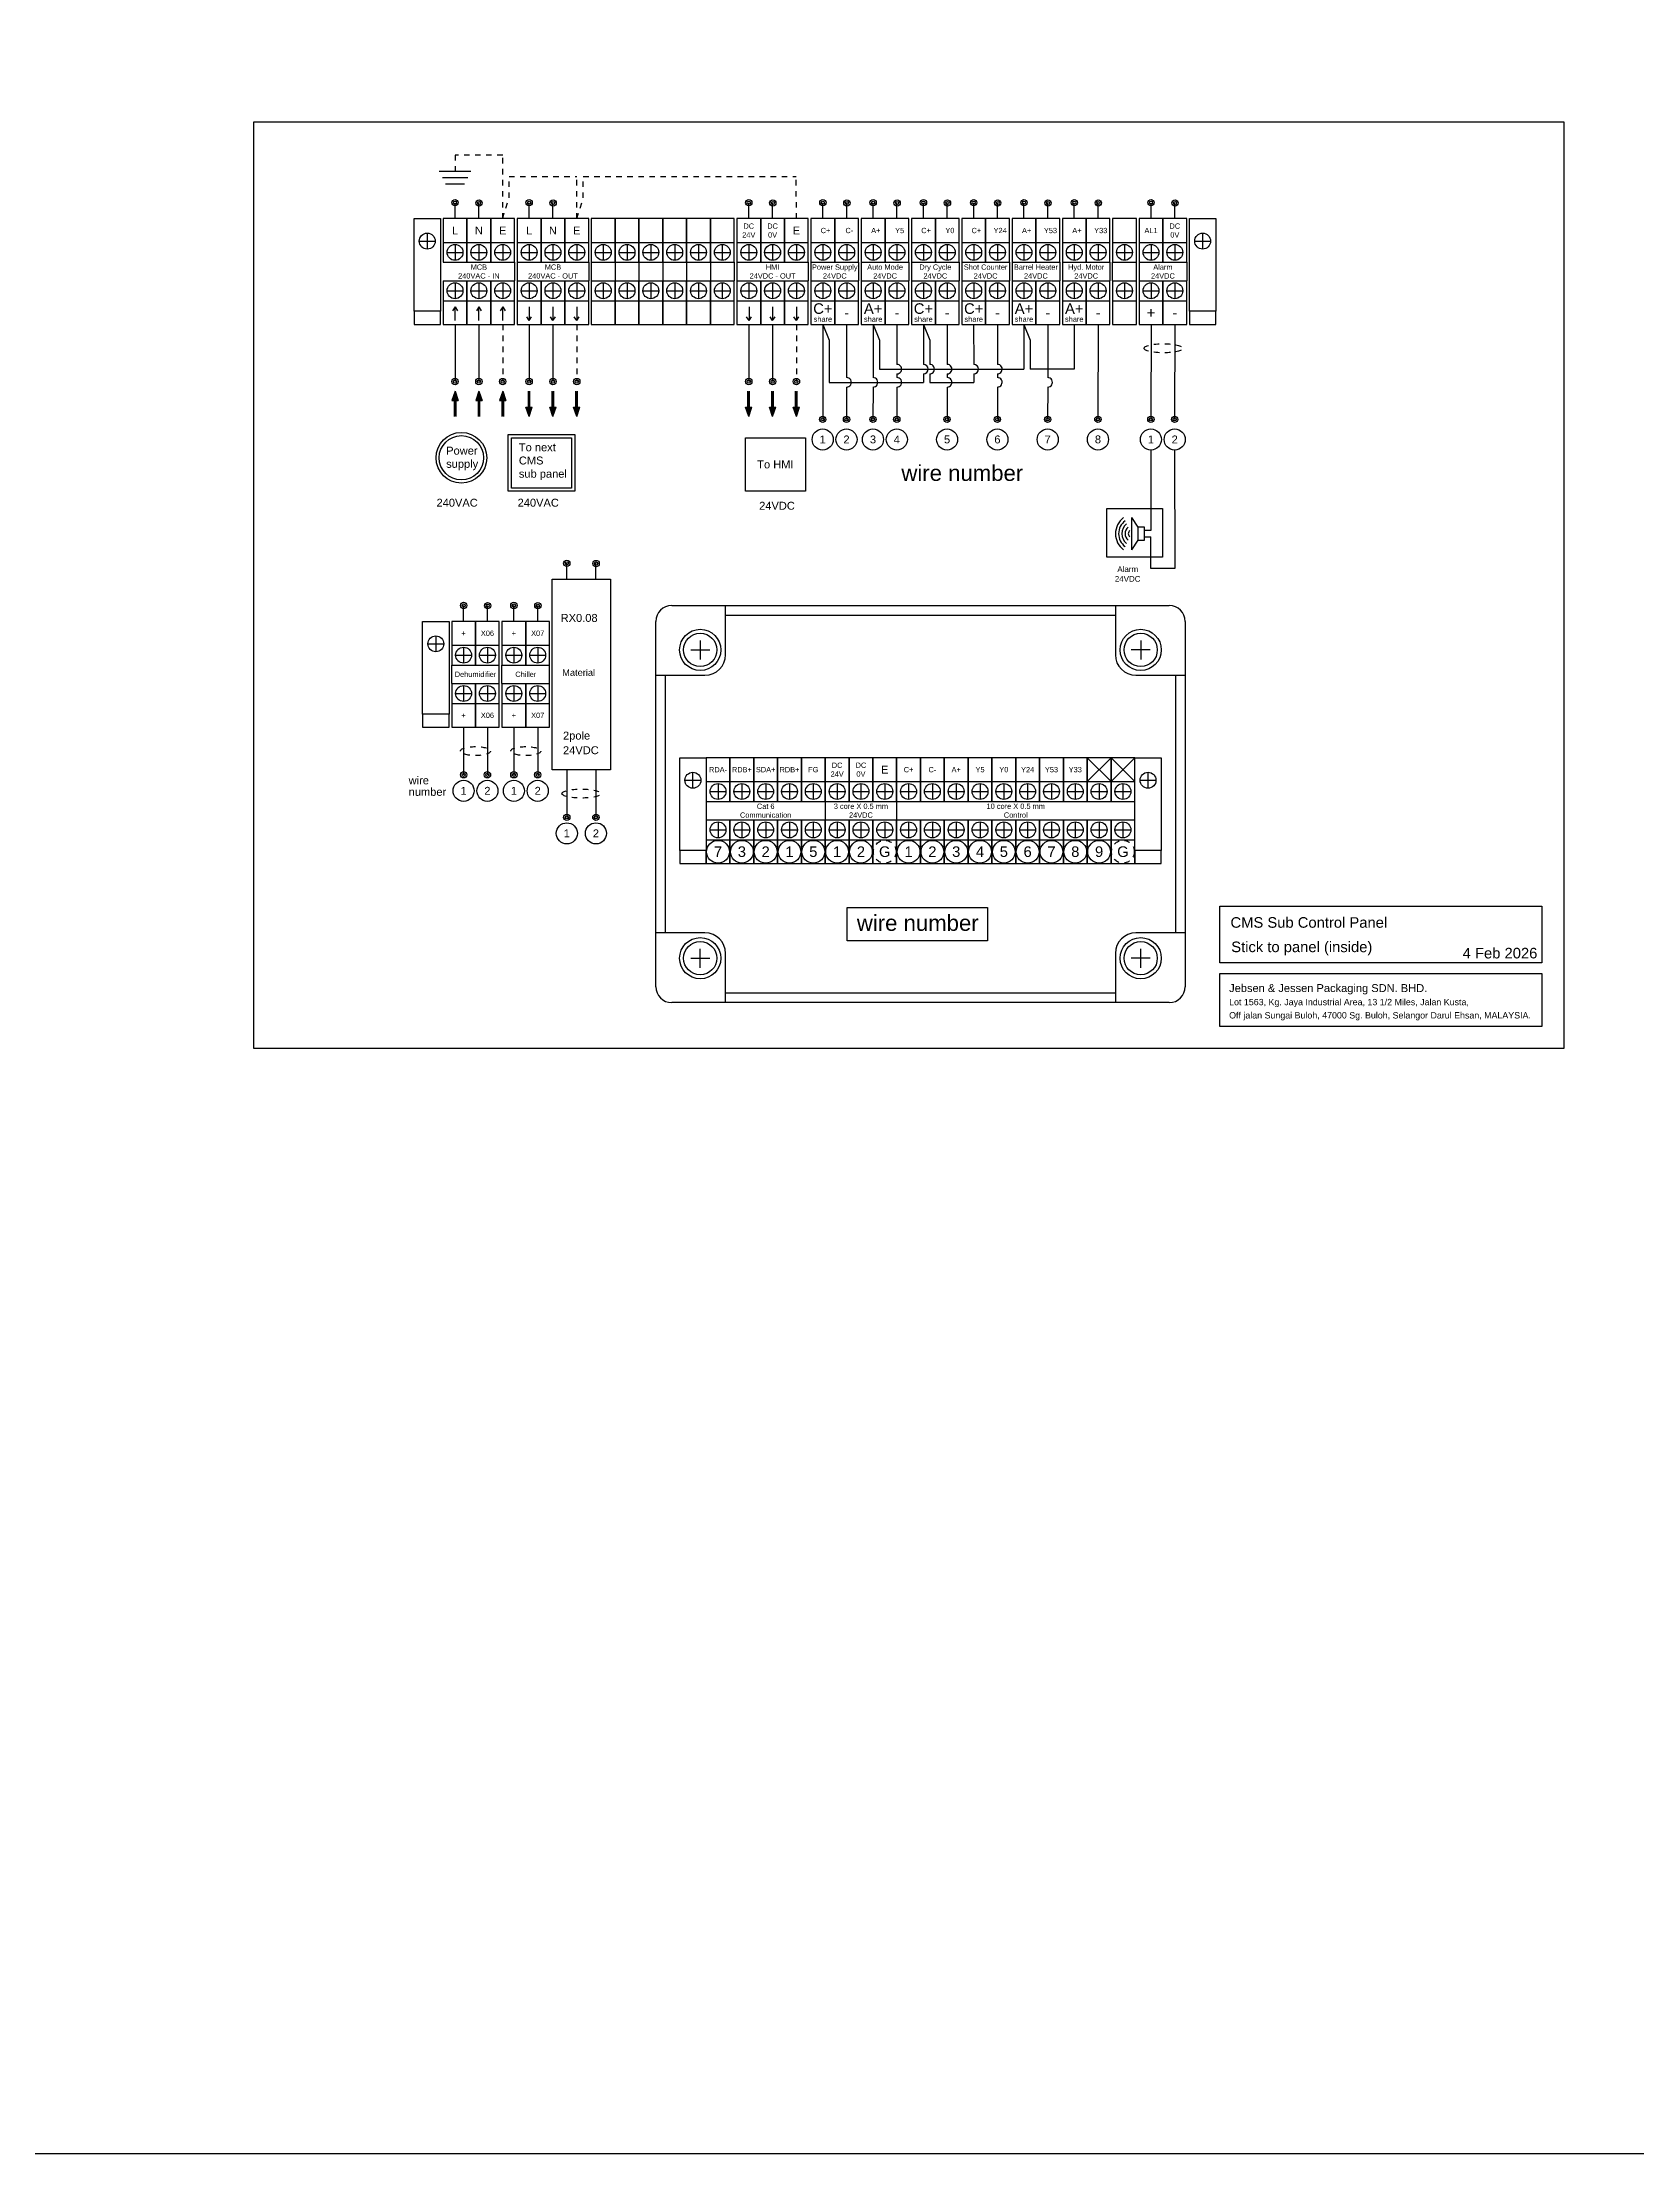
# Model space of a CAD drawing. Header units: millimetres. Extents: x -274 to 1996, y -129 to 878.
# Drawn here: x 804.1 to 1165.6, y -128.8 to 349.8 of the extents above; entities that cross this region are included whole.
import ezdxf
from ezdxf.enums import TextEntityAlignment as Align

# ---------------------------------------------------------------- set-up
doc = ezdxf.new("R2010")
doc.units = ezdxf.units.MM
doc.linetypes.add('JIS_02_1.2', pattern=[2.5, 1.25, -1.25])
for name, color, linetype in [('Wire-AC', 1, 'Continuous'), ('Wire-DC', 5, 'Continuous'), ('Wire-Ground', 3, 'JIS_02_1.2')]:
    doc.layers.add(name, color=color, linetype=linetype)
doc.styles.get("Standard").update_dxf_attribs({"font": 'arial.ttf'})

# ---------------------------------------------------------------- blocks, each defined once
blk = doc.blocks.new('Alarm')
for p, q in [((0.1, 0), (0, 0)), ((0.2, 0.05), (0.1, 0.05)), ((0.1, 0.05), (0.1, -0.15)), ((0.2, 0.05), (0.3, 0.2)), ((0.2, -0.15), (0.2, 0.05)), ((0.3, -0.3), (0.3, 0.2)), ((0, -0.1), (0.1, -0.1)), ((0.1, -0.15), (0.2, -0.15)), ((0.3, -0.3), (0.2, -0.15))]:
    blk.add_line(p, q)
for centre, radius in [((0.275, -0.05), 0.125), ((0.263, -0.05), 0.188), ((0.25, -0.05), 0.25), ((0.237, -0.05), 0.312), ((0.288, -0.05), 0.0625)]:
    blk.add_arc(centre, radius, 306.8699, 53.1301)
blk = doc.blocks.new('Terminal Block')
at = {"transparency": 33554687}
for p, q in [((9, 0), (0, 0)), ((0, 0), (0, -16.5)), ((9, -16.5), (9, 0)), ((0, -23.5), (0, -40)), ((9, -40), (9, -23.5)), ((0, -40), (9, -40))]:
    blk.add_line(p, q, dxfattribs=at)
for p, q in [((0, -9), (9, -9)), ((1.5, -12.75), (7.5, -12.75)), ((4.5, -9.75), (4.5, -15.75)), ((0, -16.5), (9, -16.5)), ((0, -23.5), (9, -23.5)), ((0, -31), (9, -31)), ((1.5, -27.25), (7.5, -27.25)), ((4.5, -24.25), (4.5, -30.25))]:
    blk.add_line(p, q)
for centre in [(4.5, -12.75), (4.5, -27.25)]:
    blk.add_circle(centre, 3)
blk = doc.blocks.new('Input Signal')
at = {"layer": 'Wire-AC', "transparency": 33554687}
for tag, p in [('B+', (80.51, -4.5)), ('B-', (89.5, -4.5)), ('H+', (99.51, -4.5)), ('H-', (108.5, -4.5))]:
    blk.add_attdef(tag, text='', height=2, dxfattribs=at).set_placement(p, align=Align.MIDDLE_CENTER)
at = {"layer": 'Wire-DC', "transparency": 33554687}
for tag, p in [('P+', (4.5, -4.5)), ('P-', (13.5, -4.5)), ('A+', (23.51, -4.5)), ('A-', (32.5, -4.5)), ('D+', (42.51, -4.5)), ('D-', (51.5, -4.5)), ('S+', (61.51, -4.5)), ('S-', (70.5, -4.5))]:
    blk.add_attdef(tag, text='', height=2, dxfattribs=at).set_placement(p, align=Align.MIDDLE_CENTER)

msp = doc.modelspace()

# ---------------------------------------------------------------- hatches: boundary and pattern name
h = msp.add_hatch(color=1)
h.dxf.hatch_style = 1
h.paths.add_polyline_path([(897.85, 264.95), (897.85, 268.54), (898.39, 268.54), (897.67, 270.7), (896.95, 268.54), (897.49, 268.54), (897.49, 264.95), (897.85, 264.95)], is_closed=False)
h = msp.add_hatch(color=1)
h.dxf.hatch_style = 1
h.paths.add_polyline_path([(903.25, 264.95), (903.25, 268.54), (903.79, 268.54), (903.07, 270.7), (902.35, 268.54), (902.89, 268.54), (902.89, 264.95), (903.25, 264.95)], is_closed=False)
h = msp.add_hatch(color=3)
h.dxf.hatch_style = 1
h.paths.add_polyline_path([(908.65, 264.95), (908.65, 268.54), (909.19, 268.54), (908.47, 270.7), (907.75, 268.54), (908.29, 268.54), (908.29, 264.95), (908.65, 264.95)], is_closed=False)
h = msp.add_hatch(color=1)
h.dxf.hatch_style = 1
h.paths.add_polyline_path([(914.65, 270.66), (914.65, 267.06), (915.19, 267.06), (914.47, 264.91), (913.75, 267.06), (914.29, 267.06), (914.29, 270.66), (914.65, 270.66)], is_closed=False)
h = msp.add_hatch(color=1)
h.dxf.hatch_style = 1
h.paths.add_polyline_path([(920.05, 270.66), (920.05, 267.06), (920.59, 267.06), (919.87, 264.91), (919.15, 267.06), (919.69, 267.06), (919.69, 270.66), (920.05, 270.66)], is_closed=False)
h = msp.add_hatch(color=3)
h.dxf.hatch_style = 1
h.paths.add_polyline_path([(925.45, 270.66), (925.45, 267.06), (925.99, 267.06), (925.27, 264.91), (924.55, 267.06), (925.09, 267.06), (925.09, 270.66), (925.45, 270.66)], is_closed=False)
h = msp.add_hatch(color=5)
h.dxf.hatch_style = 1
h.paths.add_polyline_path([(964.45, 270.66), (964.45, 267.06), (964.99, 267.06), (964.27, 264.91), (963.55, 267.06), (964.09, 267.06), (964.09, 270.66), (964.45, 270.66)], is_closed=False)
h = msp.add_hatch(color=5)
h.dxf.hatch_style = 1
h.paths.add_polyline_path([(969.85, 270.66), (969.85, 267.06), (970.39, 267.06), (969.67, 264.91), (968.95, 267.06), (969.49, 267.06), (969.49, 270.66), (969.85, 270.66)], is_closed=False)
h = msp.add_hatch(color=3)
h.dxf.hatch_style = 1
h.paths.add_polyline_path([(975.25, 270.66), (975.25, 267.06), (975.79, 267.06), (975.07, 264.91), (974.35, 267.06), (974.89, 267.06), (974.89, 270.66), (975.25, 270.66)], is_closed=False)

# ---------------------------------------------------------------- linework, layer by layer
at = {"color": 3}
for p, q in [((894.09, 320.57), (901.28, 320.57)), ((894.81, 319.14), (900.56, 319.14)), ((895.53, 317.7), (899.84, 317.7)), ((908.47, 270.7), (907.75, 268.54)), ((907.75, 268.54), (908.29, 268.54)), ((908.29, 268.54), (908.29, 264.95)), ((908.47, 270.7), (909.19, 268.54)), ((908.65, 268.54), (908.65, 264.95)), ((908.65, 268.54), (909.19, 268.54)), ((925.09, 267.06), (925.09, 270.66)), ((925.45, 267.06), (925.45, 270.66)), ((974.89, 267.06), (974.89, 270.66)), ((975.25, 267.06), (975.25, 270.66)), ((924.55, 267.06), (925.09, 267.06)), ((925.27, 264.91), (924.55, 267.06)), ((925.27, 264.91), (925.99, 267.06)), ((925.45, 267.06), (925.99, 267.06)), ((974.35, 267.06), (974.89, 267.06)), ((975.07, 264.91), (974.35, 267.06)), ((975.07, 264.91), (975.79, 267.06)), ((975.25, 267.06), (975.79, 267.06))]:
    msp.add_line(p, q, dxfattribs=at)
at = {"color": 5}
for p, q in [((964.27, 309.79), (964.27, 313.39)), ((969.67, 309.79), (969.67, 313.39)), ((1055.47, 309.79), (1055.47, 313.39)), ((1060.87, 309.79), (1060.87, 313.39)), ((964.27, 285.79), (964.27, 272.86)), ((969.67, 285.79), (969.67, 272.86)), ((1055.47, 285.79), (1055.43, 264.29)), ((1060.87, 285.79), (1060.83, 264.29)), ((964.09, 267.06), (964.09, 270.66)), ((964.45, 267.06), (964.45, 270.66)), ((969.49, 267.06), (969.49, 270.66)), ((969.85, 267.06), (969.85, 270.66)), ((963.55, 267.06), (964.09, 267.06)), ((964.27, 264.91), (963.55, 267.06)), ((964.27, 264.91), (964.99, 267.06)), ((964.45, 267.06), (964.99, 267.06)), ((968.95, 267.06), (969.49, 267.06)), ((969.67, 264.91), (968.95, 267.06)), ((969.67, 264.91), (970.39, 267.06)), ((969.85, 267.06), (970.39, 267.06)), ((1060.83, 257.34), (1060.84, 230.46)), ((1060.84, 230.46), (1055.43, 230.46))]:
    msp.add_line(p, q, dxfattribs=at)
for p, q in [((891.37, 306.49), (891.37, 302.89)), ((889.57, 304.69), (893.17, 304.69)), ((899.61, 218.51), (899.61, 222.11)), ((905.01, 218.51), (905.01, 222.11)), ((911.01, 218.51), (911.01, 222.11)), ((916.41, 218.51), (916.41, 222.11)), ((946.79, 222.11), (1059.6, 222.11)), ((959.01, 210.96), (959.01, 222.11)), ((1047.38, 222.11), (1047.38, 210.96)), ((943.2, 135.7), (943.2, 218.51)), ((959.01, 219.95), (1047.38, 219.95)), ((1063.2, 218.51), (1063.2, 135.7)), ((891.51, 213.41), (895.11, 213.41)), ((893.31, 215.21), (893.31, 211.61)), ((951.1, 212.04), (955.41, 212.04)), ((953.26, 214.2), (953.26, 209.89)), ((1055.29, 212.04), (1050.98, 212.04)), ((1053.13, 214.2), (1053.13, 209.89)), ((943.2, 206.29), (954.34, 206.29)), ((945.35, 147.92), (945.35, 206.29)), ((1052.06, 206.29), (1063.2, 206.29)), ((1061.04, 206.29), (1061.04, 147.92)), ((899.61, 194.51), (899.61, 183.73)), ((905.01, 194.51), (905.01, 183.73)), ((911.01, 194.51), (911.01, 183.73)), ((916.41, 194.51), (916.41, 183.73)), ((949.8, 182.5), (953.4, 182.5)), ((1053, 182.5), (1056.6, 182.5)), ((954.34, 147.92), (943.2, 147.92)), ((953.26, 140.01), (953.26, 144.33)), ((1063.2, 147.92), (1052.06, 147.92)), ((1053.13, 140.01), (1053.13, 144.33)), ((951.1, 142.17), (955.41, 142.17)), ((959.01, 132.11), (959.01, 143.25)), ((1047.38, 143.25), (1047.38, 132.11)), ((1055.29, 142.17), (1050.98, 142.17)), ((1047.38, 134.26), (959.01, 134.26)), ((1059.6, 132.11), (946.79, 132.11)), ((1059.6, 132.11), (946.79, 132.11))]:
    msp.add_line(p, q)
at = {"lineweight": -3}
for p, q in [((1067.17, 306.49), (1067.17, 302.89)), ((1065.37, 304.69), (1068.97, 304.69))]:
    msp.add_line(p, q, dxfattribs=at)
at = {"transparency": 33554687}
for p, q in [((911.17, 299.89), (911.17, 295.69)), ((911.77, 299.89), (911.77, 295.69)), ((927.97, 299.89), (927.97, 295.69)), ((928.57, 299.89), (928.57, 295.69)), ((933.97, 299.89), (933.97, 295.69)), ((939.37, 299.89), (939.37, 295.69)), ((944.77, 299.89), (944.77, 295.69)), ((950.17, 299.89), (950.17, 295.69)), ((955.57, 299.89), (955.57, 295.69)), ((960.97, 299.89), (960.97, 295.69)), ((961.57, 299.89), (961.57, 295.69)), ((977.77, 299.89), (977.77, 295.69)), ((978.37, 299.89), (978.37, 295.69)), ((989.17, 299.89), (989.17, 295.69)), ((989.77, 299.89), (989.77, 295.69)), ((1000.57, 299.89), (1000.57, 295.69)), ((1001.17, 299.89), (1001.17, 295.69)), ((1011.97, 299.89), (1011.97, 295.69)), ((1012.57, 299.89), (1012.57, 295.69)), ((1023.37, 299.89), (1023.37, 295.69)), ((1023.97, 299.89), (1023.97, 295.69)), ((1034.77, 299.89), (1034.77, 295.69)), ((1035.37, 299.89), (1035.37, 295.69)), ((1046.17, 299.89), (1046.17, 295.69)), ((1046.77, 295.69), (1046.77, 299.89)), ((1052.17, 295.69), (1052.17, 299.89)), ((1052.77, 299.89), (1052.77, 295.69)), ((1063.57, 299.89), (1063.57, 295.69)), ((896.91, 204.41), (896.91, 208.61)), ((907.71, 204.41), (907.71, 208.61)), ((908.31, 204.41), (908.31, 208.61)), ((919.11, 204.41), (919.11, 208.61)), ((1046.4, 187.6), (1041, 182.2)), ((1046.4, 182.2), (1041, 187.6)), ((1051.8, 187.6), (1046.4, 182.2)), ((1051.8, 182.2), (1046.4, 187.6)), ((951.6, 180.7), (951.6, 184.3)), ((1054.8, 180.7), (1054.8, 184.3)), ((981.6, 177.7), (981.6, 173.5)), ((997.8, 177.7), (997.8, 173.5))]:
    msp.add_line(p, q, dxfattribs=at)
at = {"color": 1, "lineweight": -3}
for p, q in [((897.67, 289.78), (897.11, 288.88)), ((897.67, 286.66), (897.67, 289.78)), ((897.67, 289.78), (898.23, 288.88)), ((903.07, 289.78), (902.51, 288.88)), ((903.07, 286.66), (903.07, 289.78)), ((903.07, 289.78), (903.63, 288.88)), ((914.47, 286.66), (913.91, 287.56)), ((914.47, 289.78), (914.47, 286.66)), ((914.47, 286.66), (915.03, 287.56)), ((919.87, 286.66), (919.31, 287.56)), ((919.87, 289.78), (919.87, 286.66)), ((919.87, 286.66), (920.43, 287.56))]:
    msp.add_line(p, q, dxfattribs=at)
at = {"color": 3, "lineweight": -3}
for p, q in [((908.47, 289.78), (907.91, 288.88)), ((908.47, 286.66), (908.47, 289.78)), ((908.47, 289.78), (909.03, 288.88)), ((925.27, 286.66), (924.71, 287.56)), ((925.27, 289.78), (925.27, 286.66)), ((925.27, 286.66), (925.83, 287.56)), ((975.07, 286.66), (974.51, 287.56)), ((975.07, 289.78), (975.07, 286.66)), ((975.07, 286.66), (975.63, 287.56))]:
    msp.add_line(p, q, dxfattribs=at)
at = {"color": 5, "lineweight": -3}
for p, q in [((964.32, 286.66), (963.76, 287.56)), ((964.32, 289.78), (964.32, 286.66)), ((964.32, 286.66), (964.88, 287.56)), ((969.67, 286.66), (969.11, 287.56)), ((969.67, 289.78), (969.67, 286.66)), ((969.67, 286.66), (970.23, 287.56))]:
    msp.add_line(p, q, dxfattribs=at)
at = {"color": 1}
for p, q in [((897.67, 270.7), (896.95, 268.54)), ((896.95, 268.54), (897.49, 268.54)), ((897.49, 268.54), (897.49, 264.95)), ((897.67, 270.7), (898.39, 268.54)), ((897.85, 268.54), (897.85, 264.95)), ((897.85, 268.54), (898.39, 268.54)), ((903.07, 270.7), (902.35, 268.54)), ((902.35, 268.54), (902.89, 268.54)), ((902.89, 268.54), (902.89, 264.95)), ((903.07, 270.7), (903.79, 268.54)), ((903.25, 268.54), (903.25, 264.95)), ((903.25, 268.54), (903.79, 268.54)), ((914.29, 267.06), (914.29, 270.66)), ((914.65, 267.06), (914.65, 270.66)), ((919.69, 267.06), (919.69, 270.66)), ((920.05, 267.06), (920.05, 270.66)), ((913.75, 267.06), (914.29, 267.06)), ((914.47, 264.91), (913.75, 267.06)), ((914.47, 264.91), (915.19, 267.06)), ((914.65, 267.06), (915.19, 267.06)), ((919.15, 267.06), (919.69, 267.06)), ((919.87, 264.91), (919.15, 267.06)), ((919.87, 264.91), (920.59, 267.06)), ((920.05, 267.06), (920.59, 267.06))]:
    msp.add_line(p, q, dxfattribs=at)
for points in [[(-274.07, 877.64), (1527.61, 877.64), (1545.62, -128.79), (-256.06, -128.79)], [(852.07, 331.72), (1149.07, 331.72), (1149.07, 121.71), (852.07, 121.71)], [(888.37, 309.79), (894.37, 309.79), (894.37, 288.79), (888.37, 288.79)], [(888.37, 285.79), (894.37, 285.79), (894.37, 288.79), (888.37, 288.79)], [(890.31, 218.51), (896.31, 218.51), (896.31, 197.51), (890.31, 197.51)], [(890.31, 194.51), (896.31, 194.51), (896.31, 197.51), (890.31, 197.51)], [(948.6, 187.6), (954.6, 187.6), (954.6, 166.6), (948.6, 166.6)], [(1051.8, 187.6), (1057.8, 187.6), (1057.8, 166.6), (1051.8, 166.6)], [(948.6, 163.6), (954.6, 163.6), (954.6, 166.6), (948.6, 166.6)], [(1051.8, 163.6), (1057.8, 163.6), (1057.8, 166.6), (1051.8, 166.6)], [(986.59, 153.69), (1018.43, 153.69), (1018.43, 146.08), (986.59, 146.08)], [(1144.07, 141.09), (1071.09, 141.09), (1071.09, 153.98), (1144.07, 153.98)], [(1071.09, 138.69), (1144.07, 138.69), (1144.07, 126.71), (1071.09, 126.71)]]:
    msp.add_lwpolyline(points, close=True)
at = {"lineweight": -3}
for points in [[(1064.17, 309.79), (1070.17, 309.79), (1070.17, 288.79), (1064.17, 288.79)], [(1064.17, 285.79), (1070.17, 285.79), (1070.17, 288.79), (1064.17, 288.79)], [(919.71, 228.07), (932.91, 228.07), (932.91, 184.87), (919.71, 184.87)]]:
    msp.add_lwpolyline(points, close=True, dxfattribs=at)
at = {"color": 1}
for points in [[(909.75, 260.86), (924.81, 260.86), (924.81, 247.99), (909.75, 247.99)], [(910.47, 260.14), (924.09, 260.14), (924.09, 248.71), (910.47, 248.71)]]:
    msp.add_lwpolyline(points, close=True, dxfattribs=at)
at = {"color": 5}
msp.add_lwpolyline([(963.49, 260.14), (977.11, 260.14), (977.11, 247.99), (963.49, 247.99)], close=True, dxfattribs=at)
at = {"color": 1}
for centre, radius in [((897.67, 313.39), 0.719), ((897.67, 313.39), 0.359), ((903.11, 313.33), 0.719), ((903.11, 313.33), 0.359), ((914.47, 313.39), 0.719), ((914.47, 313.39), 0.359), ((919.91, 313.33), 0.719), ((919.91, 313.33), 0.359), ((897.67, 272.86), 0.719), ((897.67, 272.86), 0.359), ((903.07, 272.86), 0.719), ((903.07, 272.86), 0.359), ((914.47, 272.86), 0.719), ((914.47, 272.86), 0.359), ((919.87, 272.86), 0.719), ((919.87, 272.86), 0.359), ((899.11, 255.58), 5.75), ((899.11, 255.58), 5.03)]:
    msp.add_circle(centre, radius, dxfattribs=at)
at = {"color": 5}
for centre, radius in [((964.27, 313.39), 0.719), ((964.27, 313.39), 0.359), ((969.71, 313.33), 0.719), ((969.71, 313.33), 0.359), ((1055.47, 313.39), 0.719), ((1055.47, 313.39), 0.359), ((1060.91, 313.33), 0.719), ((1060.91, 313.33), 0.359), ((964.27, 272.86), 0.719), ((964.27, 272.86), 0.359), ((969.67, 272.86), 0.719), ((969.67, 272.86), 0.359), ((1055.43, 264.29), 0.719), ((1055.43, 264.29), 0.359), ((1060.83, 264.29), 0.719), ((1060.83, 264.29), 0.359), ((1055.44, 259.73), 2.39), ((1060.84, 259.73), 2.39)]:
    msp.add_circle(centre, radius, dxfattribs=at)
for centre, radius in [((891.37, 304.69), 1.8), ((899.61, 222.11), 0.719), ((899.61, 222.11), 0.359), ((905.05, 222.05), 0.719), ((905.05, 222.05), 0.359), ((911.01, 222.11), 0.719), ((911.01, 222.11), 0.359), ((916.45, 222.05), 0.719), ((916.45, 222.05), 0.359), ((953.26, 212.04), 4.67), ((953.26, 212.04), 3.77), ((1053.13, 212.04), 4.67), ((1053.13, 212.04), 3.77), ((893.31, 213.41), 1.8), ((899.61, 180.1), 2.39), ((899.61, 183.73), 0.719), ((899.61, 183.73), 0.359), ((905.01, 180.1), 2.39), ((905.01, 183.73), 0.719), ((905.01, 183.73), 0.359), ((911.01, 180.1), 2.39), ((911.01, 183.73), 0.719), ((911.01, 183.73), 0.359), ((916.41, 180.1), 2.39), ((916.41, 183.73), 0.719), ((916.41, 183.73), 0.359), ((951.6, 182.5), 1.8), ((1054.8, 182.5), 1.8), ((953.26, 142.17), 4.67), ((953.26, 142.17), 3.77), ((1053.13, 142.17), 4.67), ((1053.13, 142.17), 3.77)]:
    msp.add_circle(centre, radius)
at = {"lineweight": -3}
msp.add_circle((1067.17, 304.69), 1.8, dxfattribs=at)
at = {"color": 3}
for centre, radius in [((908.47, 272.86), 0.719), ((908.47, 272.86), 0.359), ((925.27, 272.86), 0.719), ((925.27, 272.86), 0.359), ((975.07, 272.86), 0.719), ((975.07, 272.86), 0.359)]:
    msp.add_circle(centre, radius, dxfattribs=at)
for centre, radius, start, end in [((946.79, 218.51), 3.59, 90, 180), ((1059.6, 218.51), 3.59, 0, 90), ((954.34, 210.96), 4.67, 270, 0), ((1052.06, 210.96), 4.67, 180, 270), ((954.34, 143.25), 4.67, 0, 90), ((1052.06, 143.25), 4.67, 90, 180), ((946.79, 135.7), 3.59, 180, 270), ((1059.6, 135.7), 3.59, 270, 0)]:
    msp.add_arc(centre, radius, start, end)
at = {"linetype": 'JIS_02_1.2'}
for centre, major_axis, ratio in [((1058.29, 280.4), (-4.41, 0), 0.231161), ((902.31, 189.11), (-3.42, 0), 0.298528), ((913.71, 189.11), (-3.42, 0), 0.298528), ((926.31, 179.48), (-4.41, 0), 0.231161)]:
    msp.add_ellipse(centre, major_axis=major_axis, ratio=ratio, dxfattribs=at)
at = {"layer": 'Wire-AC'}
for p, q in [((897.67, 309.79), (897.67, 313.39)), ((903.07, 309.79), (903.07, 313.39)), ((914.47, 309.79), (914.47, 313.39)), ((919.87, 309.79), (919.87, 313.39)), ((981.07, 309.79), (981.07, 313.39)), ((986.47, 309.79), (986.47, 313.39)), ((1026.67, 309.79), (1026.67, 313.39)), ((1032.07, 309.79), (1032.07, 313.39)), ((1038.07, 309.79), (1038.07, 313.39)), ((1043.47, 309.79), (1043.47, 313.39)), ((897.67, 285.79), (897.67, 272.86)), ((903.07, 285.79), (903.07, 272.86)), ((914.47, 285.79), (914.47, 272.86)), ((919.87, 285.79), (919.87, 272.86))]:
    msp.add_line(p, q, dxfattribs=at)
at = {"layer": 'Wire-AC', "color": 5}
for p, q in [((992.47, 309.79), (992.47, 313.39)), ((997.87, 309.79), (997.87, 313.39)), ((1003.87, 309.79), (1003.87, 313.39)), ((1009.27, 309.79), (1009.27, 313.39)), ((1015.27, 309.79), (1015.27, 313.39)), ((1020.67, 309.79), (1020.67, 313.39))]:
    msp.add_line(p, q, dxfattribs=at)
at = {"layer": 'Wire-AC'}
for centre, radius in [((981.07, 313.39), 0.719), ((981.07, 313.39), 0.359), ((986.51, 313.33), 0.719), ((986.51, 313.33), 0.359), ((1026.67, 313.39), 0.719), ((1026.67, 313.39), 0.359), ((1032.11, 313.33), 0.719), ((1032.11, 313.33), 0.359), ((1038.07, 313.39), 0.719), ((1038.07, 313.39), 0.359), ((1043.51, 313.33), 0.719), ((1043.51, 313.33), 0.359)]:
    msp.add_circle(centre, radius, dxfattribs=at)
at = {"layer": 'Wire-AC', "color": 5}
for centre, radius in [((992.47, 313.39), 0.719), ((992.47, 313.39), 0.359), ((997.91, 313.33), 0.719), ((997.91, 313.33), 0.359), ((1003.87, 313.39), 0.719), ((1003.87, 313.39), 0.359), ((1009.31, 313.33), 0.719), ((1009.31, 313.33), 0.359), ((1015.27, 313.39), 0.719), ((1015.27, 313.39), 0.359), ((1020.71, 313.33), 0.719), ((1020.71, 313.33), 0.359)]:
    msp.add_circle(centre, radius, dxfattribs=at)
at = {"layer": 'Wire-DC'}
for p, q in [((981.07, 285.79), (981.03, 264.29)), ((981.05, 285.79), (982.49, 282.27)), ((986.45, 285.79), (986.44, 273.76)), ((992.45, 285.79), (992.44, 273.76)), ((992.45, 285.79), (993.89, 282.27)), ((997.87, 285.79), (997.85, 276.76)), ((1003.85, 285.79), (1003.86, 276.76)), ((1003.85, 285.79), (1005.29, 282.27)), ((1009.25, 285.79), (1009.25, 276.76)), ((1015.25, 285.79), (1015.26, 276.76)), ((1020.65, 285.79), (1020.65, 276.76)), ((1026.65, 285.79), (1028.09, 282.27)), ((1026.67, 285.79), (1026.66, 275.68)), ((1032.05, 285.79), (1032.04, 273.76)), ((1038.07, 285.79), (1038.06, 275.68)), ((1043.47, 285.79), (1043.43, 264.29)), ((997.85, 274.6), (997.85, 273.76)), ((1003.86, 274.6), (1003.86, 272.68)), ((1009.24, 274.6), (1009.24, 273.76)), ((1015.26, 274.6), (1015.26, 272.68)), ((1020.64, 274.6), (1020.64, 273.76)), ((986.44, 271.6), (986.43, 264.29)), ((992.44, 271.6), (992.43, 264.29)), ((997.84, 271.6), (997.83, 264.29)), ((1009.24, 271.6), (1009.23, 264.29)), ((1020.64, 271.6), (1020.63, 264.29)), ((1032.04, 271.6), (1032.03, 264.29)), ((1055.43, 257.34), (1055.43, 239.11)), ((1055.43, 230.46), (1055.43, 237.65)), ((923.01, 228.07), (923.01, 231.67)), ((929.61, 228.07), (929.61, 231.67)), ((923.01, 184.87), (923.01, 174.09)), ((929.61, 184.87), (929.61, 174.09))]:
    msp.add_line(p, q, dxfattribs=at)
at = {"layer": 'Wire-DC', "transparency": 33554687}
for p, q in [((982.49, 282.27), (982.49, 272.68)), ((993.89, 282.27), (993.89, 275.68)), ((1005.29, 282.27), (1005.29, 276.76)), ((1028.09, 282.27), (1028.09, 275.68)), ((993.89, 275.68), (1026.66, 275.68)), ((1005.29, 274.6), (1005.29, 272.68)), ((1038.06, 275.68), (1028.09, 275.68)), ((982.49, 272.68), (1003.86, 272.68)), ((1005.29, 272.68), (1015.26, 272.68))]:
    msp.add_line(p, q, dxfattribs=at)
at = {"layer": 'Wire-DC'}
msp.add_lwpolyline([(1058.05, 233.06), (1045.47, 233.06), (1045.47, 244.06), (1058.05, 244.06)], close=True, dxfattribs=at)
for centre, radius in [((981.03, 264.29), 0.719), ((981.03, 264.29), 0.359), ((986.43, 264.29), 0.719), ((986.43, 264.29), 0.359), ((992.43, 264.29), 0.719), ((992.43, 264.29), 0.359), ((997.83, 264.29), 0.719), ((997.83, 264.29), 0.359), ((1009.23, 264.29), 0.719), ((1009.23, 264.29), 0.359), ((1020.63, 264.29), 0.719), ((1020.63, 264.29), 0.359), ((1032.03, 264.29), 0.719), ((1032.03, 264.29), 0.359), ((1043.43, 264.29), 0.719), ((1043.43, 264.29), 0.359), ((981.03, 259.73), 2.39), ((986.43, 259.73), 2.39), ((992.43, 259.73), 2.39), ((997.83, 259.73), 2.39), ((1009.23, 259.73), 2.39), ((1020.64, 259.73), 2.39), ((1032.04, 259.73), 2.39), ((1043.44, 259.73), 2.39), ((923.01, 231.67), 0.719), ((923.01, 231.67), 0.359), ((929.65, 231.61), 0.719), ((929.65, 231.61), 0.359), ((923.01, 170.46), 2.39), ((923.01, 174.09), 0.719), ((923.01, 174.09), 0.359), ((929.61, 170.46), 2.39), ((929.61, 174.09), 0.719), ((929.61, 174.09), 0.359)]:
    msp.add_circle(centre, radius, dxfattribs=at)
at = {"layer": 'Wire-DC', "transparency": 33554687}
for centre in [(957.3, 166.3), (962.7, 166.3), (968.1, 166.3), (973.5, 166.3), (978.9, 166.3), (984.3, 166.3), (989.7, 166.3), (1000.5, 166.3), (1005.9, 166.3), (1011.3, 166.3), (1016.7, 166.3), (1022.1, 166.3), (1027.5, 166.3), (1032.9, 166.3), (1038.3, 166.3), (1043.7, 166.3)]:
    msp.add_circle(centre, 2.58, dxfattribs=at)
at = {"layer": 'Wire-DC'}
for centre, start, end in [((986.44, 272.68), 269.8188, 89.9998), ((992.44, 272.68), 269.8188, 89.9998), ((997.85, 272.68), 269.8188, 89.9998), ((997.85, 275.68), 269.8188, 89.9998), ((1003.86, 275.68), 270.0421, 90.0421), ((1005.29, 275.68), 269.8188, 89.9998), ((1009.24, 275.68), 269.8188, 89.9998), ((1009.24, 272.68), 269.8188, 89.9998), ((1015.26, 275.68), 270.0421, 90.0421), ((1020.64, 275.68), 269.8188, 89.9998), ((1020.64, 272.68), 269.8188, 89.9998), ((1032.04, 272.68), 269.8188, 89.9998)]:
    msp.add_arc(centre, 1.08, start, end, dxfattribs=at)
at = {"layer": 'Wire-Ground'}
for p, q in [((908.47, 324.17), (897.69, 324.17)), ((897.69, 324.17), (897.69, 320.57)), ((908.47, 309.79), (908.47, 324.17)), ((909.92, 314.46), (909.93, 319.31)), ((909.93, 319.31), (925.27, 319.31)), ((925.27, 309.79), (925.27, 319.31)), ((926.72, 314.46), (926.73, 319.31)), ((926.73, 319.31), (975.03, 319.31)), ((975.07, 309.79), (975.03, 319.31)), ((908.47, 309.79), (909.92, 314.46)), ((925.27, 309.79), (926.72, 314.46)), ((908.47, 285.79), (908.47, 272.86)), ((925.27, 285.79), (925.27, 272.86)), ((975.07, 285.79), (975.07, 272.86))]:
    msp.add_line(p, q, dxfattribs=at)
at = {"layer": 'Wire-Ground', "transparency": 33554687}
for centre in [(995.1, 166.3), (1049.1, 166.3)]:
    msp.add_circle(centre, 2.58, dxfattribs=at)

# ---------------------------------------------------------------- block references
at = {"transparency": 33554687, "xscale": 0.6, "yscale": 0.6, "zscale": 0.6}
for p in [(894.97, 309.79), (900.37, 309.79), (905.77, 309.79), (911.77, 309.79), (917.17, 309.79), (922.57, 309.79), (928.57, 309.79), (933.97, 309.79), (939.37, 309.79), (944.77, 309.79), (950.17, 309.79), (955.57, 309.79), (961.57, 309.79), (966.97, 309.79), (972.37, 309.79), (978.37, 309.79), (983.77, 309.79), (989.77, 309.79), (995.17, 309.79), (1001.17, 309.79), (1006.57, 309.79), (1012.57, 309.79), (1017.97, 309.79), (1023.97, 309.79), (1029.37, 309.79), (1035.37, 309.79), (1040.77, 309.79), (1052.77, 309.79), (1058.17, 309.79), (896.91, 218.51), (902.31, 218.51), (908.31, 218.51), (913.71, 218.51), (954.6, 187.6), (960, 187.6), (965.4, 187.6), (970.8, 187.6), (976.2, 187.6), (981.6, 187.6), (987, 187.6), (992.4, 187.6), (997.8, 187.6), (1003.2, 187.6), (1008.6, 187.6), (1014, 187.6), (1019.4, 187.6), (1024.8, 187.6), (1030.2, 187.6), (1035.6, 187.6), (1041, 187.6), (1046.4, 187.6)]:
    msp.add_blockref('Terminal Block', p, dxfattribs=at)
at = {"color": 1, "transparency": 33554687, "xscale": 0.6, "yscale": 0.6, "zscale": 0.6}
msp.add_blockref('Terminal Block', (1046.77, 309.79), dxfattribs=at)
at = {"layer": 'Wire-AC', "transparency": 33554687}
ref = msp.add_blockref('Input Signal', (978.97, 309.79), dxfattribs=dict(at, xscale=0.6, yscale=0.6, zscale=0.6))
ref.add_attrib('P+', 'C+', dxfattribs={"layer": 'Wire-DC', "transparency": 33554687, "height": 1.2}).set_placement((981.67, 307.09), align=Align.MIDDLE_CENTER)
ref.add_attrib('P-', 'C-', dxfattribs={"layer": 'Wire-DC', "transparency": 33554687, "height": 1.2}).set_placement((987.07, 307.09), align=Align.MIDDLE_CENTER)
ref.add_attrib('A+', 'A+', dxfattribs={"layer": 'Wire-DC', "transparency": 33554687, "height": 1.2}).set_placement((993.07, 307.09), align=Align.MIDDLE_CENTER)
ref.add_attrib('A-', 'Y5', dxfattribs={"layer": 'Wire-DC', "transparency": 33554687, "height": 1.2}).set_placement((998.47, 307.09), align=Align.MIDDLE_CENTER)
ref.add_attrib('D+', 'C+', dxfattribs={"layer": 'Wire-DC', "transparency": 33554687, "height": 1.2}).set_placement((1004.47, 307.09), align=Align.MIDDLE_CENTER)
ref.add_attrib('D-', 'Y0', dxfattribs={"layer": 'Wire-DC', "transparency": 33554687, "height": 1.2}).set_placement((1009.87, 307.09), align=Align.MIDDLE_CENTER)
ref.add_attrib('S+', 'C+', dxfattribs={"layer": 'Wire-DC', "transparency": 33554687, "height": 1.2}).set_placement((1015.87, 307.09), align=Align.MIDDLE_CENTER)
ref.add_attrib('S-', 'Y24', dxfattribs={"layer": 'Wire-DC', "transparency": 33554687, "height": 1.2}).set_placement((1021.27, 307.09), align=Align.MIDDLE_CENTER)
ref.add_attrib('B+', 'A+', dxfattribs={"layer": 'Wire-DC', "transparency": 33554687, "height": 1.2}).set_placement((1027.27, 307.09), align=Align.MIDDLE_CENTER)
ref.add_attrib('B-', 'Y53', dxfattribs={"layer": 'Wire-DC', "transparency": 33554687, "height": 1.2}).set_placement((1032.67, 307.09), align=Align.MIDDLE_CENTER)
ref.add_attrib('H+', 'A+', dxfattribs={"layer": 'Wire-DC', "transparency": 33554687, "height": 1.2}).set_placement((1038.67, 307.09), align=Align.MIDDLE_CENTER)
ref.add_attrib('H-', 'Y33', dxfattribs={"layer": 'Wire-DC', "transparency": 33554687, "height": 1.2}).set_placement((1044.07, 307.09), align=Align.MIDDLE_CENTER)
at = {"layer": 'Wire-DC', "xscale": 14.60509424675332, "yscale": 14.60509424675332, "zscale": 14.60509424675332, "rotation": 180}
msp.add_blockref('Alarm', (1055.43, 237.65), dxfattribs=at)

# ---------------------------------------------------------------- texts
for s, height, p in [('wire number', 3.5938, (998.87, 250.34)), ('wire', 1.797, (887.15, 181.58)), ('number', 1.797, (887.15, 178.97)), ('wire number', 3.5938, (988.77, 148.37)), ('Jebsen & Jessen Packaging SDN. BHD.', 1.7969, (1073.18, 134.5)), ('Off jalan Sungai Buloh, 47000 Sg. Buloh, Selangor Darul Ehsan, MALAYSIA.', 1.4375, (1073.18, 128.51)), ('Lot 1563, Kg. Jaya Industrial Area, 13 1/2 Miles, Jalan Kusta,', 1.4375, (1073.18, 131.51))]:
    msp.add_text(s, height=height).set_placement(p)
at = {"color": 5}
msp.add_text('24VDC', height=1.294, dxfattribs=at).set_placement((1047.26, 227.49))
at = {"color": 1, "lineweight": -3, "attachment_point": 5}
for s, insert, char_height, width in [('L', (897.67, 307.09), 1.8, 5.399), ('N', (903.07, 307.09), 1.8, 5.3981), ('L', (914.47, 307.09), 1.8, 5.399), ('N', (919.87, 307.09), 1.8, 5.3981), ('\\pxqc;MCB\\P240VAC - IN', (903.07, 297.79), 1.2, 16.2), ('\\pxqc;MCB\\P240VAC - OUT', (919.87, 297.79), 1.2, 16.2)]:
    msp.add_mtext(s, dxfattribs=dict(at, insert=insert, char_height=char_height, width=width))
at = {"color": 3, "lineweight": -3, "char_height": 1.8, "width": 5.3982, "attachment_point": 5}
for insert in [(908.47, 307.09), (925.27, 307.09), (975.07, 307.09)]:
    msp.add_mtext('E', dxfattribs=dict(at, insert=insert))
at = {"color": 5, "lineweight": -3, "attachment_point": 5}
for s, insert, char_height, width in [('DC 24V', (964.27, 307.09), 1.2, 5.399), ('DC\\P0V', (969.67, 307.09), 1.2, 5.3981), ('AL1', (1055.47, 307.09), 1.2, 5.4), ('DC\\P0V', (1060.87, 307.09), 1.2, 5.4), ('\\pxqc;HMI\\P24VDC - OUT', (969.67, 297.79), 1.2, 16.2), ('\\pxqc;Auto Mode\\P24VDC', (995.17, 297.79), 1.2, 10.8), ('\\pxqc;Dry Cycle\\P24VDC', (1006.57, 297.79), 1.2, 10.8), ('\\pxqc;Shot Counter\\P24VDC', (1017.97, 297.79), 1.2, 10.8), ('\\pxqc;Alarm\\P24VDC', (1058.17, 297.79), 1.2, 10.8), ('\\pxsm0.75;A+\\P\\psm0.5;{\\H0.5x;share}', (992.47, 288.49), 2.4, 5.4), ('\\pxsm0.75;-', (997.87, 288.49), 2.4, 5.4), ('\\pxsm0.75;C+\\P\\psm0.5;{\\H0.5x;share}', (1003.87, 288.49), 2.4, 5.4), ('\\pxsm0.75;-', (1009.27, 288.49), 2.4, 5.4), ('\\pxsm0.75;C+\\P\\psm0.5;{\\H0.5x;share}', (1015.27, 288.49), 2.4, 5.4), ('\\pxsm0.75;-', (1020.67, 288.49), 2.4, 5.4), ('\\pxsm0.75;A+\\P\\psm0.5;{\\H0.5x;share}', (1026.67, 288.49), 2.4, 5.4), ('\\pxsm0.75;-', (1032.07, 288.49), 2.4, 5.4), ('\\pxsm0.75;+', (1055.47, 288.49), 2.4, 5.4), ('\\pxsm0.75;-', (1060.87, 288.49), 2.4, 5.4)]:
    msp.add_mtext(s, dxfattribs=dict(at, insert=insert, char_height=char_height, width=width))
at = {"color": 1, "char_height": 1.797, "width": 13.2239, "attachment_point": 1}
for s, insert in [('To next\\PCMS\\Psub panel', (912.14, 258.86)), ('Power \\Psupply', (895.66, 258.1)), ('240VAC', (893.47, 246.3)), ('240VAC', (911.86, 246.3))]:
    msp.add_mtext(s, dxfattribs=dict(at, insert=insert))
at = {"color": 5}
for s, insert, char_height, width, attachment_point in [('1', (1055.44, 259.73), 1.8, 4.9661, 5), ('2', (1060.84, 259.73), 1.8, 4.9661, 5), ('To HMI', (970.3, 254.07), 1.797, 13.6243, 5), ('24VDC', (966.62, 245.61), 1.797, 13.2239, 1), ('Alarm', (1047.83, 230.99), 1.294, 15.0212, 1)]:
    msp.add_mtext(s, dxfattribs=dict(at, insert=insert, char_height=char_height, width=width, attachment_point=attachment_point))
at = {"color": 7, "lineweight": -3, "char_height": 1.2, "attachment_point": 5}
for s, insert, width in [('+', (899.61, 215.81), 5.4), ('X06', (905.01, 215.81), 5.4), ('+', (911.01, 215.81), 5.4), ('X07', (916.41, 215.81), 5.4), ('\\pxqc;Dehumidifier', (902.31, 206.51), 10.8), ('\\pxqc;Chiller', (913.71, 206.51), 10.8), ('+', (899.61, 197.21), 5.4), ('X06', (905.01, 197.21), 5.4), ('+', (911.01, 197.21), 5.4), ('X07', (916.41, 197.21), 5.4)]:
    msp.add_mtext(s, dxfattribs=dict(at, insert=insert, width=width))
for s, insert, char_height, width, attachment_point in [('1', (899.61, 180.1), 1.8, 4.9661, 5), ('2', (905.01, 180.1), 1.8, 4.9661, 5), ('1', (911.01, 180.1), 1.8, 4.9661, 5), ('2', (916.41, 180.1), 1.8, 4.9661, 5), ('CMS Sub Control Panel', (1073.49, 151.47), 2.3958, 68.0889, 1), ('Stick to panel (inside)', (1073.66, 145.94), 2.3958, 52.9948, 1), ('4 Feb 2026', (1143.07, 142.09), 2.396, 19.6242, 9)]:
    msp.add_mtext(s, dxfattribs=dict(insert=insert, char_height=char_height, width=width, attachment_point=attachment_point))
at = {"layer": 'Wire-DC'}
for s, p in [('RX0.08', (921.61, 218.39)), ('2pole', (922.15, 191.72)), ('24VDC', (922.15, 188.4))]:
    msp.add_text(s, height=1.8, dxfattribs=at).set_placement(p)
for s, insert, char_height, width, attachment_point in [('\\pxqc;Power Supply\\P24VDC', (983.77, 297.79), 1.2, 10.8, 5), ('\\pxqc;Hyd. Motor\\P24VDC', (1040.77, 297.79), 1.2, 10.8, 5), ('1', (981.03, 259.73), 1.8, 4.9661, 5), ('2', (986.43, 259.73), 1.8, 4.9661, 5), ('3', (992.43, 259.73), 1.8, 4.9661, 5), ('4', (997.83, 259.73), 1.8, 4.9661, 5), ('5', (1009.23, 259.73), 1.8, 4.9661, 5), ('6', (1020.64, 259.73), 1.8, 4.9661, 5), ('7', (1032.04, 259.73), 1.8, 4.9661, 5), ('8', (1043.44, 259.73), 1.8, 4.9661, 5), ('Material', (921.97, 207.66), 1.5, 13.786, 1), ('RDA-', (957.3, 184.9), 1.2, 5.4, 5), ('RDB+', (962.7, 184.9), 1.2, 5.4, 5), ('SDA+', (968.1, 184.9), 1.2, 5.4, 5), ('RDB+', (973.5, 184.9), 1.2, 5.4, 5), ('FG', (978.9, 184.9), 1.2, 5.4, 5), ('DC 24V', (984.3, 184.9), 1.2, 5.399, 5), ('DC\\P0V', (989.7, 184.9), 1.2, 5.3981, 5), ('C+', (1000.5, 184.9), 1.2, 5.4, 5), ('C-', (1005.9, 184.9), 1.2, 5.4, 5), ('A+', (1011.3, 184.9), 1.2, 5.4, 5), ('Y5', (1016.7, 184.9), 1.2, 5.4, 5), ('Y0', (1022.1, 184.9), 1.2, 5.4, 5), ('Y24', (1027.5, 184.9), 1.2, 5.4, 5), ('Y53', (1032.9, 184.9), 1.2, 5.4, 5), ('Y33', (1038.3, 184.9), 1.2, 5.4, 5), ('\\pxqc;Cat 6\\PCommunication', (968.1, 175.6), 1.2, 27, 5), ('\\pxqc;3 core X 0.5 mm\\P24VDC', (989.7, 175.6), 1.2, 16.2, 5), ('\\pxqc;10 core X 0.5 mm\\PControl', (1024.8, 175.6), 1.2, 54, 5), ('1', (923.01, 170.46), 1.8, 4.9661, 5), ('2', (929.61, 170.46), 1.8, 4.9661, 5), ('7', (957.3, 166.3), 2.4, 5.4, 5), ('3', (962.7, 166.3), 2.4, 5.4, 5), ('2', (968.1, 166.3), 2.4, 5.4, 5), ('1', (973.5, 166.3), 2.4, 5.4, 5), ('5', (978.9, 166.3), 2.4, 5.4, 5), ('1', (984.3, 166.3), 2.4, 5.4, 5), ('{\\C5;2}', (989.7, 166.3), 2.4, 5.4, 5), ('1', (1000.5, 166.3), 2.4, 5.4, 5), ('2', (1005.9, 166.3), 2.4, 5.4, 5), ('{\\C5;3}', (1011.3, 166.3), 2.4, 5.4, 5), ('{\\C5;4}', (1016.7, 166.3), 2.4, 5.4, 5), ('{\\C5;5}', (1022.1, 166.3), 2.4, 5.4, 5), ('6', (1027.5, 166.3), 2.4, 5.4, 5), ('7', (1032.9, 166.3), 2.4, 5.4, 5), ('8', (1038.3, 166.3), 2.4, 5.4, 5), ('9', (1043.7, 166.3), 2.4, 5.4, 5)]:
    msp.add_mtext(s, dxfattribs=dict(at, insert=insert, char_height=char_height, width=width, attachment_point=attachment_point))
at = {"layer": 'Wire-DC', "lineweight": -3, "attachment_point": 5}
for s, insert, char_height, width in [('\\pxqc;Barrel Heater\\P24VDC', (1029.37, 297.79), 1.2, 10.8), ('\\pxsm0.75;C+\\P{\\H0.5x;share}', (981.07, 288.49), 2.4, 5.4), ('\\pxsm0.75;-', (986.47, 288.49), 2.4, 5.4)]:
    msp.add_mtext(s, dxfattribs=dict(at, insert=insert, char_height=char_height, width=width))
at = {"layer": 'Wire-DC', "color": 5, "lineweight": -3, "char_height": 2.4, "width": 5.4, "attachment_point": 5}
for s, insert in [('\\pxsm0.75;{\\C256;A+\\P\\H0.5x;share}', (1038.07, 288.49)), ('\\pxsm0.75;{\\C256;-}', (1043.47, 288.49))]:
    msp.add_mtext(s, dxfattribs=dict(at, insert=insert))
at = {"layer": 'Wire-Ground', "attachment_point": 5}
for s, insert, char_height, width in [('E', (995.1, 184.9), 1.8, 5.3982), ('G', (995.1, 166.3), 2.4, 5.4), ('G', (1049.1, 166.3), 2.4, 5.4)]:
    msp.add_mtext(s, dxfattribs=dict(at, insert=insert, char_height=char_height, width=width))

doc.saveas('drawing.dxf')
